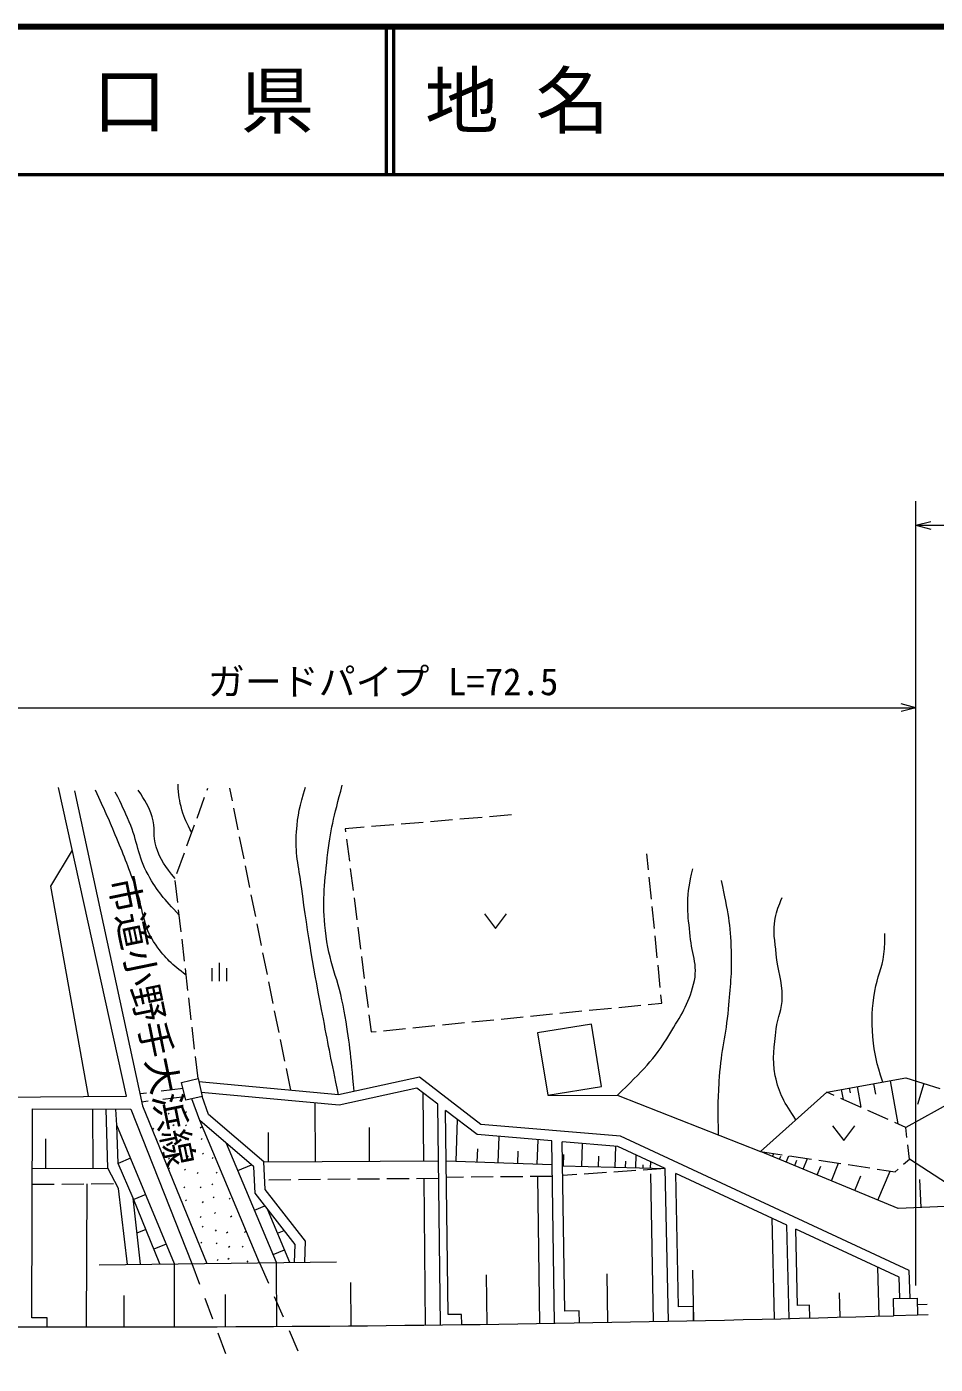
# Model space of a CAD drawing. Units: millimetres, scale not verified. Extents: x 40000 to 680000, y 20000 to 380000.
# Drawn here: x 343418 to 404927, y 289429 to 380000 of the extents above; entities that cross this region are included whole.
import ezdxf
from ezdxf.enums import TextEntityAlignment as Align

# ---------------------------------------------------------------- set-up
doc = ezdxf.new("R2010")
doc.units = ezdxf.units.MM
doc.header["$LTSCALE"] = 1000
doc.linetypes.add('CHAIN', pattern=[18.5, 12, -1.5, 3.5, -1.5])
for name, color, linetype, lineweight in [('M-BGD', 7, 'Continuous', 13), ('M-BMK', 2, 'CHAIN', 13), ('M-STR-HTXT', 7, 'Continuous', 13), ('M-TTL', 2, 'Continuous', 140), ('M-TTL-LINE', 7, 'Continuous', 50)]:
    doc.layers.add(name, color=color, linetype=linetype, lineweight=lineweight)
doc.layers.add('M-TTL-TXT', color=7, linetype='Continuous')
doc.styles.add('ＭＳ ゴシック', font='')
doc.styles.get('ＭＳ ゴシック').set_extended_font_data('MS Gothic')

msp = doc.modelspace()

# ---------------------------------------------------------------- linework, layer by layer
at = {"layer": 'M-BGD'}
for p, q in [((350170, 307593), (345574, 328486)), ((346648, 328248), (351245, 306936)), ((355627, 328299), (355681, 328446)), ((357337, 327587), (357163, 328446)), ((354945, 326418), (355457, 327829)), ((357732, 325626), (357436, 327096)), ((370258, 326125), (368763, 326000)), ((372251, 326292), (370756, 326167)), ((374244, 326460), (372750, 326334)), ((376237, 326627), (374743, 326501)), ((354263, 324538), (354775, 325948)), ((366272, 325791), (364982, 325683)), ((364982, 325683), (365008, 325480)), ((368265, 325958), (366770, 325833)), ((358127, 323665), (357831, 325136)), ((365071, 324984), (365260, 323496)), ((345037, 321801), (346509, 324237)), ((353582, 322658), (354093, 324068)), ((385512, 322910), (385404, 323998)), ((358523, 321705), (358226, 323175)), ((365324, 323000), (365513, 321512)), ((347602, 307573), (345037, 321801)), ((353643, 320691), (353472, 322181)), ((385711, 320920), (385562, 322413)), ((358918, 319744), (358621, 321215)), ((365577, 321016), (365766, 319528)), ((353871, 318704), (353700, 320194)), ((374404, 319930), (375154, 318930)), ((375154, 318930), (375904, 319930)), ((385910, 318930), (385761, 320423)), ((359313, 317784), (359017, 319254)), ((365829, 319032), (366019, 317544)), ((354100, 316717), (353929, 318207)), ((386109, 316940), (385960, 318433)), ((359708, 315823), (359412, 317294)), ((366082, 317048), (366272, 315560)), ((354328, 314730), (354157, 316220)), ((355972, 315372), (355972, 316247)), ((356472, 315372), (356472, 316622)), ((356972, 315372), (356972, 316247)), ((386308, 314950), (386159, 316443)), ((360104, 313863), (359807, 315333)), ((366335, 315064), (366525, 313576)), ((386414, 313888), (386358, 314452)), ((354557, 312743), (354385, 314233)), ((381506, 313401), (382998, 313549)), ((383496, 313598), (384989, 313747)), ((385486, 313796), (386414, 313888)), ((360499, 311902), (360202, 313372)), ((366588, 313080), (366734, 311934)), ((371555, 312412), (373047, 312561)), ((373545, 312610), (375038, 312758)), ((375535, 312808), (377028, 312956)), ((377525, 313005), (379018, 313154)), ((379515, 313203), (381008, 313351)), ((354785, 310756), (354614, 312246)), ((366734, 311934), (367077, 311968)), ((367574, 312017), (369067, 312165)), ((369564, 312215), (371057, 312363)), ((360894, 309942), (360598, 311412)), ((355014, 308769), (354842, 310259)), ((361289, 307981), (360993, 309451)), ((353997, 308101), (352508, 307916)), ((369830, 308115), (364569, 306978)), ((371244, 307030), (369830, 308115)), ((397582, 307861), (402936, 308817)), ((398567, 308037), (398686, 307368)), ((399101, 308132), (399161, 307798)), ((399636, 308228), (399885, 306833)), ((400752, 308427), (400877, 307729)), ((401868, 308626), (402388, 305715)), ((402936, 308817), (405231, 308100)), ((404159, 308435), (403718, 307024)), ((338067, 307498), (350170, 307593)), ((351516, 307794), (351122, 307745)), ((351643, 307240), (351192, 307184)), ((354124, 307546), (352635, 307362)), ((355138, 305935), (354599, 307407)), ((364569, 306978), (355228, 307833)), ((362966, 303163), (362944, 307126)), ((370291, 303203), (370266, 307781)), ((378691, 307646), (383449, 307620)), ((383449, 307620), (393089, 303845)), ((393089, 303845), (397582, 307861)), ((398084, 307637), (397582, 307861)), ((399910, 306822), (398540, 307433)), ((406109, 307221), (402936, 305471)), ((343764, 292571), (343797, 306731)), ((343797, 306731), (350469, 306698)), ((347917, 302694), (347899, 306703)), ((348917, 302698), (348797, 306698)), ((349514, 305623), (349454, 306698)), ((350469, 306698), (354590, 296246)), ((351245, 306936), (355599, 296258)), ((352299, 306457), (352369, 306528)), ((353000, 306370), (353071, 306441)), ((354154, 306482), (354224, 306553)), ((371426, 292094), (371244, 307030)), ((373906, 304987), (371776, 306621)), ((371948, 292796), (371776, 306621)), ((401736, 306006), (400367, 306618)), ((353415, 296232), (349514, 305623)), ((349602, 303023), (349514, 305623)), ((351952, 305334), (352023, 305405)), ((353317, 305603), (353388, 305674)), ((354155, 305574), (354225, 305645)), ((358788, 302807), (355138, 305935)), ((359183, 296300), (355138, 305935)), ((355170, 305437), (355241, 305507)), ((366628, 303183), (366616, 305472)), ((372490, 303182), (372591, 305996)), ((397979, 305585), (398729, 304585)), ((398729, 304585), (399479, 305585)), ((402936, 305471), (402193, 305803)), ((403012, 304789), (402936, 305471)), ((344709, 302680), (344701, 304684)), ((352174, 304657), (352221, 304703)), ((353217, 304670), (353288, 304741)), ((354160, 304630), (354231, 304700)), ((355231, 304654), (355301, 304724)), ((360326, 296314), (356944, 304387)), ((359795, 303145), (359784, 305127)), ((378957, 304560), (373906, 304987)), ((375340, 303079), (375404, 304860)), ((377984, 302985), (378043, 304637)), ((379158, 292204), (378957, 304560)), ((383431, 304181), (379667, 304500)), ((379857, 293028), (379667, 304500)), ((380993, 302831), (381034, 304384)), ((354302, 303462), (354373, 303533)), ((355313, 303649), (355384, 303719)), ((355971, 303358), (356042, 303429)), ((373915, 303130), (373947, 304021)), ((376662, 303032), (376691, 303858)), ((379751, 302864), (379771, 303640)), ((382130, 302802), (382148, 303512)), ((383266, 302772), (383303, 304192)), ((386652, 302683), (383431, 304181)), ((384653, 302735), (384676, 303602)), ((402410, 299973), (393089, 303845)), ((393089, 303845), (394572, 303620)), ((393452, 303694), (393495, 303797)), ((393914, 303503), (393999, 303707)), ((394376, 303311), (394466, 303528)), ((394837, 303119), (395017, 303552)), ((395066, 303545), (396549, 303320)), ((403175, 303319), (403067, 304292)), ((343788, 302676), (348917, 302698)), ((349633, 301325), (348917, 302698)), ((350448, 303375), (349602, 303023)), ((350616, 300684), (349602, 303023)), ((353002, 302652), (353073, 302723)), ((353021, 303323), (353092, 303394)), ((354087, 302567), (354158, 302638)), ((357710, 302558), (358629, 302943)), ((358882, 301006), (358788, 302807)), ((359471, 303143), (371291, 303208)), ((371819, 303206), (378983, 302949)), ((379694, 302866), (386652, 302683)), ((384657, 302546), (383161, 302444)), ((383959, 302754), (383971, 303187)), ((385153, 302722), (385159, 302939)), ((386652, 302683), (385156, 302581)), ((385653, 302709), (385664, 303143)), ((386862, 292345), (386652, 302683)), ((395412, 302880), (395561, 303239)), ((395987, 302641), (396286, 303360)), ((396940, 302246), (397187, 302841)), ((397043, 303245), (398526, 303020)), ((397893, 301850), (398387, 303041)), ((399021, 302945), (400504, 302720)), ((400998, 302644), (402219, 302459)), ((401051, 300538), (401871, 302512)), ((402219, 302459), (402416, 302636)), ((402788, 302971), (403175, 303319)), ((406135, 301397), (403175, 303319)), ((343785, 301618), (345285, 301630)), ((345785, 301634), (347285, 301645)), ((347469, 291958), (347515, 301647)), ((347785, 301649), (349285, 301661)), ((354948, 302340), (355019, 302411)), ((355955, 301583), (356026, 301654)), ((356236, 302359), (356307, 302430)), ((361306, 301916), (359806, 301902)), ((363306, 301935), (361806, 301921)), ((365306, 301954), (363806, 301940)), ((367305, 301972), (365805, 301958)), ((369305, 301991), (367805, 301977)), ((371305, 302010), (369805, 301996)), ((370426, 292085), (370329, 302001)), ((372996, 302096), (371833, 302086)), ((374996, 302113), (373496, 302101)), ((376996, 302131), (375496, 302118)), ((378996, 302148), (377496, 302135)), ((378158, 292190), (378013, 302139)), ((380666, 302273), (379705, 302208)), ((382662, 302410), (381165, 302308)), ((385862, 292326), (385675, 302325)), ((394879, 298856), (387354, 302357)), ((387541, 293307), (387354, 302357)), ((399472, 301194), (399882, 302181)), ((403967, 300043), (403882, 301935)), ((350228, 296195), (349633, 301325)), ((351471, 300913), (350660, 300577)), ((354043, 301374), (354113, 301445)), ((355159, 301374), (355230, 301444)), ((356044, 300696), (356115, 300767)), ((361584, 297547), (358882, 301006)), ((351113, 296205), (350616, 300684)), ((352417, 296221), (350616, 300684)), ((354170, 300492), (354241, 300563)), ((355309, 300369), (355380, 300440)), ((357117, 300611), (357188, 300681)), ((358837, 299869), (359540, 300163)), ((361224, 296325), (359719, 299935)), ((405613, 300117), (402410, 299973)), ((355155, 299373), (355225, 299444)), ((356128, 299634), (356199, 299705)), ((357223, 299405), (357294, 299476)), ((394035, 292506), (393879, 299322)), ((351475, 298555), (350879, 298314)), ((355291, 298708), (355362, 298778)), ((356193, 298452), (356264, 298523)), ((356951, 298336), (357021, 298407)), ((358152, 298354), (358222, 298425)), ((360399, 298304), (360846, 298491)), ((395034, 292528), (394879, 298856)), ((402483, 295319), (395481, 298576)), ((395610, 293403), (395481, 298576)), ((352861, 297566), (352016, 297215)), ((355208, 297621), (355279, 297692)), ((356235, 297574), (356305, 297645)), ((357086, 297361), (357157, 297431)), ((357998, 297357), (358069, 297428)), ((360099, 296854), (360869, 297176)), ((361535, 296328), (361584, 297547)), ((348314, 296172), (364380, 296362)), ((353430, 291971), (353415, 296232)), ((354590, 296246), (355118, 294842)), ((356310, 296446), (356380, 296517)), ((357043, 296546), (357114, 296617)), ((358339, 296350), (358410, 296421)), ((359183, 296300), (359781, 294925)), ((360341, 291995), (360326, 296314)), ((374599, 292136), (374552, 295488)), ((382767, 292266), (382708, 295556)), ((388582, 292381), (388504, 295789)), ((401123, 292689), (401035, 295993)), ((402529, 293893), (402483, 295319)), ((365385, 292030), (365356, 294959)), ((350021, 291959), (350013, 294090)), ((355469, 293906), (355997, 292502)), ((356885, 291983), (356878, 294142)), ((360180, 294008), (360779, 292633)), ((398480, 292618), (398436, 294270)), ((404371, 293475), (403703, 293442)), ((344804, 292569), (343764, 292571)), ((344802, 291957), (344804, 292569)), ((372863, 292807), (371948, 292796)), ((372872, 292113), (372863, 292807)), ((380825, 293044), (379857, 293028)), ((380839, 292232), (380825, 293044)), ((388550, 293329), (387541, 293307)), ((388570, 292380), (388550, 293329)), ((396417, 293424), (395610, 293403)), ((396438, 292563), (396417, 293424)), ((404441, 292778), (403726, 292743)), ((343762, 291959), (343762, 291976)), ((361178, 291716), (361776, 290340)), ((356348, 291566), (356876, 290161))]:
    msp.add_line(p, q, dxfattribs=at)
for points in [[(378003, 311877), (378691, 307646), (382330, 308237), (381643, 312468)], [(353902, 308514), (355014, 308769), (355290, 307566), (354178, 307311)], [(402103, 293886), (403710, 293913), (403730, 292743), (402123, 292716)]]:
    msp.add_lwpolyline(points, close=True, dxfattribs=at)
for points in [[(403229, 293905), (403168, 295772), (383614, 304868), (374169, 305667), (369999, 308868), (364526, 307684), (355064, 308551)], [(362236, 296337), (362293, 297775), (359570, 301263), (359471, 303143), (355733, 306347), (355286, 307565)]]:
    msp.add_lwpolyline(points, dxfattribs=at)
msp.add_arc((348276, 2193829), 1901876, 269.16835, 271.62183, dxfattribs=at)
for points, knots in [([(354208, 315777), (353225, 316512), (352835, 316893), (352176, 317797), (351190, 319150), (351345, 320273), (350761, 321841), (350257, 323193), (349971, 323949), (349413, 325279), (348910, 326474), (348733, 326863), (348065, 328312)], [0, 0, 0, 0, 1, 1, 1, 2, 2, 2, 3, 3, 3, 4, 4, 4, 4]), ([(353740, 319844), (352690, 320965), (352298, 321407), (351637, 322583), (350910, 323875), (350944, 324794), (350356, 326155), (350011, 326955), (349888, 327233), (349413, 328177)], [0, 0, 0, 0, 1, 1, 1, 2, 2, 2, 3, 3, 3, 3]), ([(353456, 322313), (352788, 323172), (352466, 323534), (352176, 324470), (351940, 325231), (352145, 325732), (351906, 326492), (351666, 327256), (351463, 327560), (350963, 328312)], [0, 0, 0, 0, 1, 1, 1, 2, 2, 2, 3, 3, 3, 3]), ([(354591, 325442), (354237, 326102), (354113, 326342), (353928, 326964), (353731, 327627), (353715, 327918), (353659, 328716)], [0, 0, 0, 0, 1, 1, 1, 2, 2, 2, 2]), ([(364526, 307684), (364004, 310151), (363879, 310804), (363499, 312810), (362838, 316297), (362478, 318255), (362016, 321774), (361827, 323215), (361570, 324031), (361679, 325481), (361770, 326686), (361892, 327187), (362286, 328514)], [0, 0, 0, 0, 1, 1, 1, 2, 2, 2, 3, 3, 3, 4, 4, 4, 4]), ([(365575, 307911), (365353, 310483), (365286, 311242), (364914, 313349), (364534, 315506), (363860, 316630), (363634, 318808), (363435, 320721), (363551, 321818), (363768, 323728), (363991, 325678), (364186, 326404), (364779, 328649)], [0, 0, 0, 0, 1, 1, 1, 2, 2, 2, 3, 3, 3, 4, 4, 4, 4]), ([(383381, 307620), (385143, 309366), (385850, 309957), (386954, 311799), (387704, 313051), (388202, 313756), (388571, 315169), (388918, 316497), (388402, 317304), (388302, 318674), (388246, 319437), (388152, 319863), (388167, 320628), (388185, 321559), (388278, 321921), (388504, 322987)], [0, 0, 0, 0, 1, 1, 1, 2, 2, 2, 3, 3, 3, 4, 4, 4, 5, 5, 5, 5]), ([(390254, 304955), (390219, 306812), (390220, 307363), (390324, 308901), (390445, 310702), (390773, 311685), (390930, 313484), (391063, 315007), (391175, 315865), (391132, 317393), (391080, 319280), (390902, 320000), (390458, 322178)], [0, 0, 0, 0, 1, 1, 1, 2, 2, 2, 3, 3, 3, 4, 4, 4, 4]), ([(395487, 305989), (394718, 307166), (394353, 307710), (394098, 308968), (393852, 310181), (394045, 310904), (394165, 312136), (394249, 312989), (394573, 313436), (394570, 314293), (394565, 315436), (394257, 316051), (394165, 317191), (394089, 318136), (393903, 318689), (394098, 319617), (394218, 320187), (394295, 320436), (394570, 321032)], [0, 0, 0, 0, 1, 1, 1, 2, 2, 2, 3, 3, 3, 4, 4, 4, 5, 5, 5, 6, 6, 6, 6]), ([(401370, 308537), (400957, 309889), (400806, 310378), (400703, 311597), (400601, 312804), (400649, 313500), (400838, 314697), (400994, 315687), (401340, 316194), (401444, 317191), (401502, 317741), (401520, 317954), (401512, 318606)], [0, 0, 0, 0, 1, 1, 1, 2, 2, 2, 3, 3, 3, 4, 4, 4, 4])]:
    msp.add_open_spline(points, degree=3, knots=knots, dxfattribs=at)
at = {"layer": 'M-BMK'}
msp.add_arc((338859, 2193388), 1908674, 269.45205, 275.74227, dxfattribs=at)
at = {"layer": 'M-STR-HTXT'}
for p, q in [((403623, 294772), (403623, 347885)), ((403623, 346245), (404623, 346508)), ((403623, 346245), (558899, 346245)), ((403623, 346245), (404623, 345982)), ((331469, 333885), (403623, 333885)), ((403623, 333885), (402623, 334149)), ((403623, 333885), (402623, 333622))]:
    msp.add_line(p, q, dxfattribs=at)
at = {"layer": 'M-TTL'}
msp.add_line((680000, 380000), (40000, 380000), dxfattribs=at)
at = {"layer": 'M-TTL-LINE'}
for p, q in [((367750, 380000), (367750, 370000)), ((368250, 380000), (368250, 370000)), ((40000, 370000), (680000, 370000))]:
    msp.add_line(p, q, dxfattribs=at)

# ---------------------------------------------------------------- texts
at = {"layer": 'M-STR-HTXT', "style": 'ＭＳ ゴシック'}
msp.add_text('ガードパイプ L=72.5', height=1833, dxfattribs=at).set_placement((367546, 334185), align=Align.BOTTOM_CENTER)
msp.add_text('市道小野手大浜線', height=1833, rotation=281.585, dxfattribs=at).set_placement((350439, 312369), align=Align.BOTTOM_CENTER)
at = {"layer": 'M-TTL-TXT', "style": 'ＭＳ ゴシック'}
msp.add_text('山\u3000口\u3000県', height=3666, dxfattribs=at).set_placement((350375, 375000), align=Align.MIDDLE_CENTER)
msp.add_text('地 名', height=3666, dxfattribs=at).set_placement((370380, 375000), align=Align.MIDDLE_LEFT)

doc.saveas('drawing.dxf')
